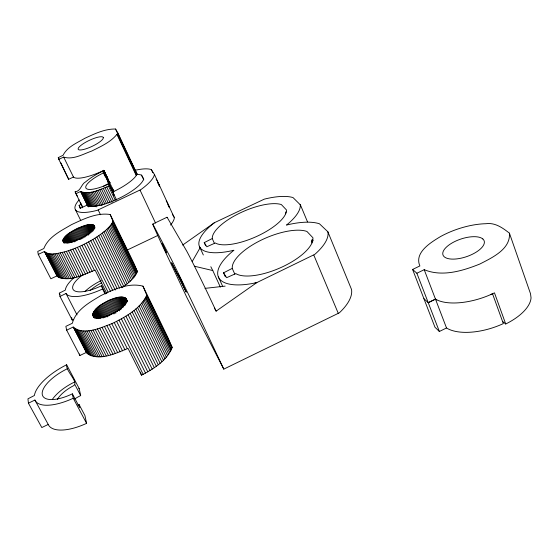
<?xml version="1.0" encoding="UTF-8"?>
<svg xmlns="http://www.w3.org/2000/svg" width="559" height="559" viewBox="0 0 559 559"><rect width="100%" height="100%" fill="white"/><g stroke="black" fill="none" stroke-linecap="round" stroke-linejoin="round"><path stroke-width="0.84" d="M62.804 240.817C64.774 234.193 72.46 231.237 78.043 228.142C82.837 226.647 90.509 221.881 94.646 226.318C92.941 233.061 84.975 236.024 79.427 239.154C74.703 240.601 66.647 245.59 62.804 240.817L64.075 243.2M126.634 299.268C126.488 307.198 116.971 311.174 110.968 314.556C105.805 316.331 96.441 321.236 92.71 315.171C93.975 307.597 102.444 303.83 108.537 300.518C113.819 298.632 124.308 293.363 127.263 300.875M135.215 170.264A43.707 12.319 -25.4 0 1 151.175 169.545L154.452 174.471L174.38 217.905A43.064 13.8 -25.5 0 1 170.558 225.06M154.452 174.471L154.41 174.771A43.707 12.319 -25.4 0 1 140.875 189.62L97.273 210.31A43.707 12.319 -25.4 0 1 79.161 199.863M285.558 213.783L285.984 211.861M171.941 347.984L172.109 347.335L167.847 337.398L142.964 286.152C128.556 282.372 113.812 289.45 101.032 295.522C89.859 302.23 75.87 309.7 72.349 323.249L65.857 326.358L66.661 330.159L79.874 355.524L86.365 352.408C97.825 362.518 116.006 353.071 128.053 348.404L141.504 375.201C153.48 368.905 166.533 361.023 171.941 347.984L146.556 295.753L146.758 295.152L142.964 286.152M110.193 214.502L113.065 221.434C109.571 228.205 102.961 232.67 96.882 236.939L121.967 287.773C127.941 283.385 134.412 278.606 137.388 271.569L134.083 263.764L110.193 214.502C96.651 212.434 83.473 219.107 71.51 224.634C61.231 230.741 48.388 236.743 43.826 248.552L37.739 251.438L38.271 254.401L50.876 278.787L56.955 275.894C68.268 283.42 83.92 274.203 95.107 270.109L106.811 293.524M312.055 242.892L311.412 241.362L312.118 239.538L312.963 240.908M66.661 330.159L73.215 327.022C84.15 336.015 100.271 327.756 111.814 323.696C125.062 317.198 139.603 309.427 146.556 295.753M112.296 188.152L113.917 191.423L115.168 190.815A30.032 8.273 -25.4 0 0 135.781 176.218L137.102 174.045L117.907 133.105L115.552 129.024C104.631 128.808 94.387 133.915 84.689 138.373C76.988 142.936 67.234 146.835 63.09 155.262L58.276 157.61L58.828 159.357L68.659 179.299L73.467 177.028L73.823 177.322A30.249 7.763 -25.4 0 0 103.338 170.635L103.827 170.397M58.828 159.357L63.663 157.079C73.04 160.126 83.011 154.109 91.76 151.035C101.109 146.332 111.569 141.797 117.907 133.105M192.205 261.528L200.213 247.56M223.782 369.129L197.579 313.473A53.671 0.762 64.4 0 0 171.04 258.726L152.928 224.306A49.709 0.657 64.5 0 0 164.046 249.097L186.895 297.542L223.782 369.129L339.341 312.823A58.136 25.134 -23.1 0 0 351.499 289.394L327.847 231.747L319.455 223.789A59.31 22.66 -23.3 0 0 287.759 224.76L286.467 225.088L287.382 224.348A54.726 19.313 -23.6 0 0 300.267 204.769L293.021 197.579A54.726 19.313 -23.6 0 0 264.323 199.137L214.467 222.678L182.646 245.066M214.418 308.135L216.13 311.146L256.833 282.581L314.808 254.352A59.31 22.66 -23.3 0 0 327.958 232.216L327.847 231.747M214.467 222.678L213.58 223.362A54.726 19.313 -23.6 0 0 232.691 250.544L233.955 250.236L233.005 250.991A59.31 22.66 -23.3 0 0 255.442 282.896L256.833 282.581L255.121 282.77M38.271 254.401L44.406 251.487C49.779 256.246 58.01 253.15 64.229 251.969C75.807 248.706 86.806 243.479 96.882 236.939M77.869 405.121L79.105 404.583L84.926 415.554L86.582 423.345L85.108 424.022A40.723 17.175 -28.8 0 1 48.626 425.238L48.221 424.435L41.813 427.558L28.425 403.186L27.95 398.826L34.399 395.493A41.086 16.421 -28.5 0 1 66.137 365.02L66.647 364.775C65.466 370.848 78.931 382.195 73.774 385.591A23.457 9.657 -28.7 0 0 57.339 399.517M66.647 364.775L79.196 388.561L80.685 395.59L79.406 396.226A23.366 9.845 -28.8 0 0 74.438 399.119M502.548 321.425L505.713 323.989L507.607 323.039A46.872 22.234 -17.9 0 0 531.043 297.863L530.519 293.741L509.417 233.152C502.464 227.73 495.029 222.405 485.855 223.712C480.516 223.845 475.206 224.564 469.986 225.661C459.777 227.869 449.855 231.475 440.674 236.478C430.982 242.32 413.995 252.465 419.879 265.944L412.605 269.459L434.972 327.239L439.36 331.487L446.515 327.972L447.752 328.699A46.893 22.199 -17.9 0 0 501.64 324.367L503.331 323.591L492.528 293.754L490.823 294.537M108.551 185.204L109.508 184.743L102.996 170.984C96.868 173.989 90.907 177.434 85.66 181.822C80.894 184.372 81.041 191.143 75.144 191.807L82.704 207.766M102.996 170.984L113.526 193.302L109.431 184.777M78.693 388.812L79.196 388.561M423.904 298.653L428.229 302.671L435.468 299.121L436.782 299.848M28.425 403.186L34.896 400.048L48.221 424.435M428.229 302.671L435.496 299.142L436.698 299.806A47.375 21.291 -18.3 0 0 493.716 293.209L494.463 292.832L505.713 323.989M112.149 190.06L111.779 190.242L108.111 182.611M412.605 269.459L416.867 273.239L424.211 269.69C442.218 277.187 462.712 270.891 479.929 263.988C491.906 257.769 510.8 249.209 509.417 233.152M103.611 170.411L106.58 176.602L107.048 176.378M73.718 319.357L72.223 320.076L59.988 296.403L59.296 293.161L65.298 290.114A38.068 12.878 -26.5 0 1 74.158 277.543M59.988 296.403L66.018 293.503L66.43 294.055A38.068 12.878 -26.5 0 0 101.193 289.632L102.577 288.989L101.535 285.733L100.697 286.138A28.551 9.657 -26.5 0 1 74.284 290.638A28.551 9.657 -26.5 0 1 83.13 274.525M67.422 368.716L66.584 369.122A30.815 12.312 -28.6 0 0 42.274 394.549A30.815 12.312 -28.6 0 0 71.468 394.263L72.37 393.829L79.755 407.735L79.105 404.583M74.473 382.076L73.641 382.475A30.661 12.626 -28.7 0 0 52.385 399.371M223.558 272.827L232.285 268.362A43.357 16.56 -23.3 0 1 260.69 240.377A43.357 16.56 -23.3 0 1 306.919 231.447L312.893 237.729A43.357 16.56 -23.3 0 1 282.092 266.999A43.357 16.56 -23.3 0 1 235.793 273.596L226.668 277.683L223.558 272.827L225.368 276.803M311.412 241.362L312.907 240.643M152.726 224.054L166.966 217.269M127.305 250.006L157.617 235.556M204.217 242.627L212.294 238.525A40.01 14.115 -23.6 0 1 239.133 213.426A40.01 14.115 -23.6 0 1 281.345 204.566L286.439 209.925A40.01 14.115 -23.6 0 1 257.371 236.115A40.01 14.115 -23.6 0 1 215.278 242.983L206.865 246.764L204.217 242.627L205.656 245.778M75.786 193.749L80.559 191.478C90.097 195.315 100.711 189.026 109.669 185.777L108.802 183.855L108.146 184.17A22.57 6.086 -25.4 0 1 85.876 187.964A22.57 6.086 -25.4 0 1 103.17 173.052L103.792 172.759M106.58 176.602L108.083 179.628L104.149 170.788M107.95 182.066L109.529 181.319M108.921 183.443L108.306 183.736A22.486 6.289 -25.4 0 0 103.457 186.294M136.634 174.534A31.954 9 -25.4 0 1 141.427 175.058L143.663 178.95A31.954 9 -25.4 0 1 117.537 199.06A31.954 9 -25.4 0 1 86.792 205.293L80.098 208.311L79.112 205.349L81.286 204.314M113.449 195.21L114.106 194.895L113.477 193.512M72.37 393.829L73.236 398.246L71.755 398.93A41.086 16.421 -28.5 0 1 35.287 400.817L34.896 400.048M205.006 288.367L225.13 286.124M194.301 266.196L212.783 270.549L220.365 287.102M156.247 179.208L156.52 179.677M159.608 186.427L159.595 186.168M92.808 315.604L93.884 317.477M92.689 314.703L94.513 317.666M92.71 315.171L94.541 318.12M92.731 314.214L95.009 317.917M92.836 313.697L95.568 318.148M62.811 240.447L64.152 242.648M93.011 313.159L96.19 318.364M62.874 240.056L64.669 242.99M62.999 239.636L64.788 242.578M93.248 312.6L96.875 318.56M63.188 239.196L65.424 242.886M93.556 312.013L97.168 317.994M63.44 238.735L66.109 243.165M172.382 214.195L174.415 217.584M93.919 311.419L98.286 318.693M63.747 238.253L66.409 242.69M64.117 237.757L67.206 242.948M94.345 310.804L98.691 318.099M64.537 237.24L68.058 243.186M94.834 310.182L99.593 318.225M65.019 236.716L68.512 242.669M95.379 309.546L100.536 318.344M65.55 236.171L69.463 242.892M95.98 308.903L101.102 317.729M66.137 235.625L70.022 242.361M96.63 308.261L102.15 317.847M166.296 200.835L166.68 201.554M66.766 235.066L71.056 242.571M169.447 207.696L169.063 206.97M97.336 307.611L103.233 317.966M67.443 234.507L71.699 242.033M134.852 170.041L137.102 174.045M98.084 306.961L103.939 317.344M68.163 233.941L72.81 242.243M98.88 306.311L105.099 317.477M68.925 233.376L73.529 241.698M99.719 305.675L105.882 316.869M69.721 232.81L74.703 241.914M100.592 305.039L107.104 317.016M70.553 232.251L75.493 241.383M103.576 170.264L103.96 171.019M103.813 170.516L108.46 180.131M101.5 304.417L107.957 316.429M71.419 231.699L76.31 240.852M73.236 398.246L86.582 423.345M159.336 185.93L159.015 185.322M102.444 303.803L108.837 315.856M72.307 231.147L77.156 240.328M75.067 384.948L80.685 395.59M103.408 303.209L109.739 315.29M73.222 230.615L78.022 239.818M104.407 302.629L110.668 314.745M78.665 330.376L91.914 356.027M59.296 293.161L60.079 294.677M77.394 330.013L90.635 355.622M76.262 329.558L89.482 355.126M75.262 329.02L88.476 354.539M74.41 328.399L87.602 353.875M73.697 327.7L86.869 353.12M73.215 327.022L86.365 352.408M74.158 230.084L78.91 239.315M83.221 330.914L96.504 356.691M81.579 330.83L94.855 356.565M80.063 330.648L93.325 356.342M156.82 180.243L157.093 180.774M50.436 253.912L63.09 278.606M88.79 330.6L102.08 356.495M49.178 253.786L61.825 278.438M48.046 253.583L60.679 278.193M47.04 253.304L59.659 277.865M86.834 330.802L100.124 356.663M46.159 252.941L58.765 277.467M45.419 252.5L58.003 276.984M44.811 251.99L57.381 276.432M44.406 251.487L56.955 275.894M66.018 293.503L77.023 314.906M84.975 330.907L98.258 356.726M210.82 266.727L212.783 270.549M56.585 253.59L69.26 278.431M95.17 329.44L108.446 355.433M54.887 253.793L67.569 278.599M92.969 329.922L106.252 355.887M53.294 253.919L65.969 278.682M51.805 253.954L64.474 278.682M90.844 330.306L104.121 356.237M105.413 302.063L111.611 314.221M62.203 252.493L74.878 277.432M99.761 328.21L113.009 354.259M60.246 252.941L72.929 277.844M97.441 328.867L110.703 354.895M58.374 253.304L71.056 278.179M166.855 201.883L167.239 202.658M168.888 206.641L168.504 205.873M75.116 229.574L80.21 239.601M104.519 326.638L117.739 352.736M66.318 251.368L78.98 276.363M64.229 251.969L76.897 276.936M102.122 327.462L115.357 353.54M109.375 324.751L122.561 350.884M70.651 249.957L83.291 274.993M106.944 325.729L120.143 351.849M68.464 250.698L81.111 275.72M106.448 301.525L112.576 313.711M77.387 247.337L89.978 272.429M114.246 322.578L127.382 348.732M75.123 248.273L87.735 273.344M111.814 323.696L124.978 349.843M72.873 249.146L85.499 274.203M76.08 229.078L81.118 239.126M81.921 245.296L94.478 270.409M119.032 320.16L145.529 373.132M101.535 285.733L105.658 293.978M102.577 288.989L104.861 293.559M79.657 246.344L92.235 271.443M116.649 321.397L143.202 374.362M123.665 317.533L150.05 370.512M86.407 243.074L110.605 291.651M84.178 244.206L108.034 292.008M121.373 318.868L147.814 371.847M158.735 184.756L158.525 184.344M128.06 314.752L154.319 367.703M75.395 209.674L80.755 220.491M90.761 240.698L115.245 290.037M125.894 316.163L152.216 369.129M88.608 241.9L112.75 290.477M107.489 301.008L113.931 313.99M132.141 311.866L158.267 364.761M79.112 205.349L80.664 208.479M94.911 238.211L119.661 288.283M130.142 313.319L156.338 366.25M92.864 239.462L117.285 288.772M77.058 228.596L82.047 238.679M100.592 234.361L125.558 285.139M135.837 308.917L161.837 361.743M98.782 235.653L123.805 286.467M134.041 310.392L160.105 363.259M58.276 157.61L59.03 159.133M60.91 162.948L68.659 179.299M75.144 191.807L77.435 196.454M80.489 202.651L82.404 206.523M157.393 181.389L158.49 183.673M140.547 304.494L166.337 357.173M85.562 192.778L92.228 206.397M103.932 231.789L128.773 282.491M84.542 192.757L91.208 206.355M83.612 192.68L90.272 206.257M139.093 305.955L164.954 358.689M82.788 192.541L89.706 206.648M102.311 233.075L127.214 283.818M82.054 192.345L88.972 206.432M81.432 192.086L88.72 206.935M80.908 191.779L87.805 205.824M63.663 157.079L73.467 177.028M80.559 191.478L87.833 206.285M137.528 307.436L163.452 360.22M167.448 203.085L167.777 203.756M168.294 205.446L167.973 204.776M144.089 300.218L169.684 352.708M108.132 228.023L132.79 278.571M90.488 192.254L97.161 205.936M143.048 301.615L168.706 354.168M98.216 210.044L100.501 214.726M89.14 192.478L96.183 206.9M106.846 229.26L131.568 279.863M87.861 192.638L94.534 206.285M141.86 303.041L167.588 355.664M105.448 230.518L130.226 281.17M86.666 192.736L93.339 206.369M78.043 228.142L82.977 238.239M108.537 300.518L114.909 313.529M112.268 222.964L136.669 273.218M96.532 190.794L103.205 204.531M146.758 295.152L172.109 347.335M111.912 223.53L136.34 273.819M111.234 224.494L135.718 274.846M94.939 191.241L101.983 205.726M146.004 297.011L171.445 349.319M145.661 297.695L171.131 350.046M110.333 225.633L134.873 276.055M93.395 191.639L100.068 205.349M144.998 298.855L170.523 351.269M109.298 226.814L133.894 277.299M91.907 191.975L98.587 205.67M101.563 189.131L108.222 202.903M99.851 189.732L106.517 203.497M98.174 190.291L104.84 204.035M113.065 221.434L137.388 271.569M112.848 221.923L137.193 272.1M158.204 183.687L157.876 182.996M106.818 187.055L113.456 200.842M105.05 187.789L112.066 202.337M103.296 188.481L109.955 202.26M79.029 227.702L83.529 237.051M109.592 300.05L115.888 313.096M103.743 170.327L113.917 191.423M109.508 184.743L113.603 193.267M108.802 183.855L116.628 200.066M102.982 171.934L105.183 176.511M108.579 186.28L115.21 200.073M110.647 299.61L116.51 311.922M168 204.217L168.427 205.139M80.021 227.289L84.835 237.435M157.659 182.534L157.338 181.85M117.732 133.426L136.948 174.394M115.552 129.024L117.369 132.902M118.103 134.453L121.373 141.441M122.107 142.992L124.65 148.421M126.474 152.3L128.654 156.953M130.478 160.838L133.021 166.268M117.285 134.118L136.529 175.128M117.006 134.495L136.27 175.533M140.078 190.186L155.563 223.097M111.702 299.205L117.495 311.545M141.588 175.128L143.796 179.851M80.999 226.898L85.401 236.282M216.13 311.146L213.615 305.759A53.636 1.558 64.4 0 0 186.762 251.208L167.239 217.493A49.681 1.342 64.4 0 0 166.966 217.626M151.475 169.67L152.893 172.731M112.743 298.834L118.117 310.427M168.532 205.356L169.545 207.668M158.595 183.897L158.987 184.749M81.97 226.528L86.324 235.94M199.353 246.295L203.336 254.981M218.352 276.901L222.65 286.306M113.777 298.492L119.444 310.881M82.935 226.192L86.876 234.836M212.329 238.749L214.467 243.479M232.334 268.62L234.843 274.189M114.798 298.185L120.045 309.819M83.878 225.885L88.133 235.332M159.07 184.952L159.504 185.93M84.8 225.605L88.657 234.277M115.797 297.912L120.989 309.567M85.702 225.354L89.524 234.046M116.775 297.681L121.569 308.575M86.582 225.137L90.013 233.047M117.725 297.486L122.128 307.618M118.648 297.325L123.001 307.471M87.428 224.956L90.824 232.879M166.449 201.478L166.289 201.079M119.535 297.206L123.511 306.584M88.238 224.802L91.271 231.943M313.837 255.17L338.405 313.662M120.381 297.129L123.993 305.731M89.014 224.683L92.018 231.831M300.19 204.363L307.499 221.86M121.191 297.088L124.545 305.151M89.754 224.599L92.396 230.965M121.96 297.088L125.279 305.158M90.446 224.557L93.067 230.923M122.68 297.129L125.642 304.396M91.096 224.543L93.374 230.119M123.343 297.213L125.957 303.677M91.697 224.564L93.639 229.344M156.38 179.698L156.24 179.32M123.965 297.339L126.236 302.992M92.256 224.627L94.178 229.407M92.752 224.718L94.345 228.701M124.524 297.5L126.46 302.342M93.199 224.844L94.471 228.037M125.027 297.702L126.634 301.741M93.591 225.011L94.855 228.198M125.475 297.94L127.068 301.979M93.919 225.207L94.869 227.597M126.18 298.534L127.131 300.952M125.859 298.22L127.131 301.448M94.198 225.438L94.82 227.031M416.867 273.239L439.36 331.487M424.211 269.69L446.515 327.972M140.358 372.063L141.504 375.201M71.643 317.526L72.223 320.076M79.511 353.931L79.874 355.524M85.108 291.33A28.418 9.95 -26.6 0 1 101.27 280.506M90.132 290.526A21.738 7.609 -26.6 0 1 101.542 282.868M109.18 183.114A31.954 9 -25.4 0 1 110.354 182.548M482.836 238.972L482.305 238.56A21.773 9.251 -18.8 0 0 455.396 241.236A21.773 9.251 -18.8 0 0 444.035 256.588L444.524 257.021A21.773 9.251 -18.8 0 0 471.74 254.562A21.773 9.251 -18.8 0 0 482.836 238.972M182.947 284.238L178.118 274.12L182.947 284.231M162.054 243.438L166.512 252.787L162.054 243.438M180.326 279.605L171.543 262.772L186.245 292.161L180.326 279.605M103.31 137.577L103.233 137.381A13.856 3.305 -25.3 0 0 89.65 140.204A13.856 3.305 -25.3 0 0 78.134 149.05L78.19 149.253A13.856 3.305 -25.3 0 0 91.809 146.493A13.856 3.305 -25.3 0 0 103.31 137.577"/></g></svg>
